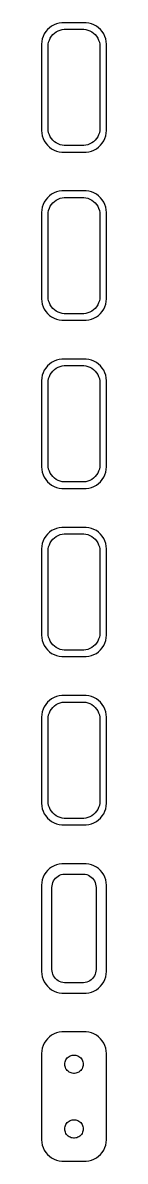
# Model space of a CAD drawing. Header units: metres. Extents: x -8 to 8, y 570 to 1146.
# Drawn here: x -7.5 to 7.5, y 570 to 834 of the extents above; entities that cross this region are included whole.
import ezdxf

# ---------------------------------------------------------------- set-up
doc = ezdxf.new("R2010")
doc.units = ezdxf.units.M

msp = doc.modelspace()

# ---------------------------------------------------------------- linework, layer by layer
for p, q in [((-6.54507, 831.939), (-6.88153, 831.409)), ((-6.14484, 832.423), (-6.54507, 831.939)), ((-5.68712, 832.853), (-6.14484, 832.423)), ((-5.17912, 833.222), (-5.68712, 832.853)), ((-4.62889, 833.524), (-5.17912, 833.222)), ((-4.91586, 831.238), (-4.54968, 831.582)), ((-4.04507, 833.755), (-4.62889, 833.524)), ((-4.54968, 831.582), (-4.1433, 831.877)), ((-4.1433, 831.877), (-3.70311, 832.119)), ((-3.4369, 833.911), (-4.04507, 833.755)), ((-3.70311, 832.119), (-3.23605, 832.304)), ((-2.81395, 833.99), (-3.4369, 833.911)), ((-3.23605, 832.304), (-2.74951, 832.429)), ((2.81395, 833.99), (-2.81395, 833.99)), ((-2.74951, 832.429), (-2.25116, 832.492)), ((-2.25116, 832.492), (2.25116, 832.492)), ((2.25116, 832.492), (2.74951, 832.429)), ((2.74951, 832.429), (3.23605, 832.304)), ((3.4369, 833.911), (2.81395, 833.99)), ((3.23605, 832.304), (3.70311, 832.119)), ((4.04507, 833.755), (3.4369, 833.911)), ((3.70311, 832.119), (4.1433, 831.877)), ((4.62889, 833.524), (4.04507, 833.755)), ((4.1433, 831.877), (4.54968, 831.582)), ((4.54968, 831.582), (4.91586, 831.238)), ((5.17912, 833.222), (4.62889, 833.524)), ((5.68712, 832.853), (5.17912, 833.222)), ((6.14484, 832.423), (5.68712, 832.853)), ((6.54507, 831.939), (6.14484, 832.423)), ((6.88153, 831.409), (6.54507, 831.939)), ((-7.46057, 829.627), (-7.5, 829)), ((-7.5, 829), (-7.5, 809)), ((-7.34291, 830.243), (-7.46057, 829.627)), ((-7.14888, 830.841), (-7.34291, 830.243)), ((-6.88153, 831.409), (-7.14888, 830.841)), ((-6, 828.5), (-5.96844, 829.001)), ((-5.96844, 829.001), (-5.87433, 829.495)), ((-5.87433, 829.495), (-5.7191, 829.972)), ((-5.7191, 829.972), (-5.50522, 830.427)), ((-5.50522, 830.427), (-5.23605, 830.851)), ((-5.23605, 830.851), (-4.91586, 831.238)), ((4.91586, 831.238), (5.23605, 830.851)), ((5.23605, 830.851), (5.50522, 830.427)), ((5.50522, 830.427), (5.7191, 829.972)), ((5.7191, 829.972), (5.87433, 829.495)), ((5.87433, 829.495), (5.96844, 829.001)), ((5.96844, 829.001), (6, 828.5)), ((7.14888, 830.841), (6.88153, 831.409)), ((7.34291, 830.243), (7.14888, 830.841)), ((7.46057, 829.627), (7.34291, 830.243)), ((7.5, 829), (7.46057, 829.627)), ((7.5, 809), (7.5, 829)), ((-6, 809.5), (-6, 828.5)), ((6, 828.5), (6, 809.5)), ((-7.5, 809), (-7.46057, 808.373)), ((-7.46057, 808.373), (-7.34291, 807.757)), ((-5.96844, 808.999), (-6, 809.5)), ((-5.87433, 808.505), (-5.96844, 808.999)), ((-5.7191, 808.028), (-5.87433, 808.505)), ((-5.50522, 807.573), (-5.7191, 808.028)), ((5.7191, 808.028), (5.50522, 807.573)), ((5.87433, 808.505), (5.7191, 808.028)), ((5.96844, 808.999), (5.87433, 808.505)), ((6, 809.5), (5.96844, 808.999)), ((7.34291, 807.757), (7.46057, 808.373)), ((7.46057, 808.373), (7.5, 809)), ((-7.34291, 807.757), (-7.14888, 807.159)), ((-7.14888, 807.159), (-6.88153, 806.591)), ((-6.88153, 806.591), (-6.54507, 806.061)), ((-6.54507, 806.061), (-6.14484, 805.577)), ((-6.14484, 805.577), (-5.68712, 805.147)), ((-5.68712, 805.147), (-5.17912, 804.778)), ((-5.23605, 807.149), (-5.50522, 807.573)), ((-4.91586, 806.762), (-5.23605, 807.149)), ((-4.54968, 806.418), (-4.91586, 806.762)), ((-4.1433, 806.123), (-4.54968, 806.418)), ((-3.70311, 805.881), (-4.1433, 806.123)), ((-3.23605, 805.696), (-3.70311, 805.881)), ((-2.74951, 805.571), (-3.23605, 805.696)), ((-2.25116, 805.508), (-2.74951, 805.571)), ((2.25116, 805.508), (-2.25116, 805.508)), ((2.74951, 805.571), (2.25116, 805.508)), ((3.23605, 805.696), (2.74951, 805.571)), ((3.70311, 805.881), (3.23605, 805.696)), ((4.1433, 806.123), (3.70311, 805.881)), ((4.54968, 806.418), (4.1433, 806.123)), ((4.91586, 806.762), (4.54968, 806.418)), ((5.23605, 807.149), (4.91586, 806.762)), ((5.17912, 804.778), (5.68712, 805.147)), ((5.50522, 807.573), (5.23605, 807.149)), ((5.68712, 805.147), (6.14484, 805.577)), ((6.14484, 805.577), (6.54507, 806.061)), ((6.54507, 806.061), (6.88153, 806.591)), ((6.88153, 806.591), (7.14888, 807.159)), ((7.14888, 807.159), (7.34291, 807.757)), ((-5.17912, 804.778), (-4.62889, 804.476)), ((-4.62889, 804.476), (-4.04507, 804.245)), ((-4.04507, 804.245), (-3.4369, 804.089)), ((-3.4369, 804.089), (-2.81395, 804.01)), ((-2.81395, 804.01), (2.81395, 804.01)), ((2.81395, 804.01), (3.4369, 804.089)), ((3.4369, 804.089), (4.04507, 804.245)), ((4.04507, 804.245), (4.62889, 804.476)), ((4.62889, 804.476), (5.17912, 804.778)), ((-4.04507, 794.755), (-4.62889, 794.524)), ((-3.4369, 794.911), (-4.04507, 794.755)), ((-2.81395, 794.99), (-3.4369, 794.911)), ((2.81395, 794.99), (-2.81395, 794.99)), ((3.4369, 794.911), (2.81395, 794.99)), ((4.04507, 794.755), (3.4369, 794.911)), ((4.62889, 794.524), (4.04507, 794.755)), ((-6.88153, 792.409), (-7.14888, 791.841)), ((-6.54507, 792.939), (-6.88153, 792.409)), ((-6.14484, 793.423), (-6.54507, 792.939)), ((-5.68712, 793.853), (-6.14484, 793.423)), ((-5.17912, 794.222), (-5.68712, 793.853)), ((-5.23605, 791.851), (-4.91586, 792.238)), ((-4.62889, 794.524), (-5.17912, 794.222)), ((-4.91586, 792.238), (-4.54968, 792.582)), ((-4.54968, 792.582), (-4.1433, 792.877)), ((-4.1433, 792.877), (-3.70311, 793.119)), ((-3.70311, 793.119), (-3.23605, 793.304)), ((-3.23605, 793.304), (-2.74951, 793.429)), ((-2.74951, 793.429), (-2.25116, 793.492)), ((-2.25116, 793.492), (2.25116, 793.492)), ((2.25116, 793.492), (2.74951, 793.429)), ((2.74951, 793.429), (3.23605, 793.304)), ((3.23605, 793.304), (3.70311, 793.119)), ((3.70311, 793.119), (4.1433, 792.877)), ((4.1433, 792.877), (4.54968, 792.582)), ((4.54968, 792.582), (4.91586, 792.238)), ((5.17912, 794.222), (4.62889, 794.524)), ((4.91586, 792.238), (5.23605, 791.851)), ((5.68712, 793.853), (5.17912, 794.222)), ((6.14484, 793.423), (5.68712, 793.853)), ((6.54507, 792.939), (6.14484, 793.423)), ((6.88153, 792.409), (6.54507, 792.939)), ((7.14888, 791.841), (6.88153, 792.409)), ((-7.46057, 790.627), (-7.5, 790)), ((-7.5, 790), (-7.5, 770)), ((-7.34291, 791.243), (-7.46057, 790.627)), ((-7.14888, 791.841), (-7.34291, 791.243)), ((-6, 789.5), (-5.96844, 790.001)), ((-6, 770.5), (-6, 789.5)), ((-5.96844, 790.001), (-5.87433, 790.495)), ((-5.87433, 790.495), (-5.7191, 790.972)), ((-5.7191, 790.972), (-5.50522, 791.427)), ((-5.50522, 791.427), (-5.23605, 791.851)), ((5.23605, 791.851), (5.50522, 791.427)), ((5.50522, 791.427), (5.7191, 790.972)), ((5.7191, 790.972), (5.87433, 790.495)), ((5.87433, 790.495), (5.96844, 790.001)), ((5.96844, 790.001), (6, 789.5)), ((6, 789.5), (6, 770.5)), ((7.34291, 791.243), (7.14888, 791.841)), ((7.46057, 790.627), (7.34291, 791.243)), ((7.5, 790), (7.46057, 790.627)), ((7.5, 770), (7.5, 790)), ((-7.5, 770), (-7.46057, 769.373)), ((-7.46057, 769.373), (-7.34291, 768.757)), ((-7.34291, 768.757), (-7.14888, 768.159)), ((-5.96844, 769.999), (-6, 770.5)), ((-5.87433, 769.505), (-5.96844, 769.999)), ((-5.7191, 769.028), (-5.87433, 769.505)), ((-5.50522, 768.573), (-5.7191, 769.028)), ((-5.23605, 768.149), (-5.50522, 768.573)), ((5.50522, 768.573), (5.23605, 768.149)), ((5.7191, 769.028), (5.50522, 768.573)), ((5.87433, 769.505), (5.7191, 769.028)), ((5.96844, 769.999), (5.87433, 769.505)), ((6, 770.5), (5.96844, 769.999)), ((7.14888, 768.159), (7.34291, 768.757)), ((7.34291, 768.757), (7.46057, 769.373)), ((7.46057, 769.373), (7.5, 770)), ((-7.14888, 768.159), (-6.88153, 767.591)), ((-6.88153, 767.591), (-6.54507, 767.061)), ((-6.54507, 767.061), (-6.14484, 766.577)), ((-6.14484, 766.577), (-5.68712, 766.147)), ((-5.68712, 766.147), (-5.17912, 765.778)), ((-4.91586, 767.762), (-5.23605, 768.149)), ((-5.17912, 765.778), (-4.62889, 765.476)), ((-4.54968, 767.418), (-4.91586, 767.762)), ((-4.1433, 767.123), (-4.54968, 767.418)), ((-3.70311, 766.881), (-4.1433, 767.123)), ((-3.23605, 766.696), (-3.70311, 766.881)), ((-2.74951, 766.571), (-3.23605, 766.696)), ((-2.25116, 766.508), (-2.74951, 766.571)), ((2.25116, 766.508), (-2.25116, 766.508)), ((2.74951, 766.571), (2.25116, 766.508)), ((3.23605, 766.696), (2.74951, 766.571)), ((3.70311, 766.881), (3.23605, 766.696)), ((4.1433, 767.123), (3.70311, 766.881)), ((4.54968, 767.418), (4.1433, 767.123)), ((4.91586, 767.762), (4.54968, 767.418)), ((4.62889, 765.476), (5.17912, 765.778)), ((5.23605, 768.149), (4.91586, 767.762)), ((5.17912, 765.778), (5.68712, 766.147)), ((5.68712, 766.147), (6.14484, 766.577)), ((6.14484, 766.577), (6.54507, 767.061)), ((6.54507, 767.061), (6.88153, 767.591)), ((6.88153, 767.591), (7.14888, 768.159)), ((-4.62889, 765.476), (-4.04507, 765.245)), ((-4.04507, 765.245), (-3.4369, 765.089)), ((-3.4369, 765.089), (-2.81395, 765.01)), ((-2.81395, 765.01), (2.81395, 765.01)), ((2.81395, 765.01), (3.4369, 765.089)), ((3.4369, 765.089), (4.04507, 765.245)), ((4.04507, 765.245), (4.62889, 765.476)), ((-5.17912, 755.222), (-5.68712, 754.853)), ((-4.62889, 755.524), (-5.17912, 755.222)), ((-4.04507, 755.755), (-4.62889, 755.524)), ((-3.4369, 755.911), (-4.04507, 755.755)), ((-2.81395, 755.99), (-3.4369, 755.911)), ((2.81395, 755.99), (-2.81395, 755.99)), ((3.4369, 755.911), (2.81395, 755.99)), ((4.04507, 755.755), (3.4369, 755.911)), ((4.62889, 755.524), (4.04507, 755.755)), ((5.17912, 755.222), (4.62889, 755.524)), ((5.68712, 754.853), (5.17912, 755.222)), ((-7.14888, 752.841), (-7.34291, 752.243)), ((-6.88153, 753.409), (-7.14888, 752.841)), ((-6.54507, 753.939), (-6.88153, 753.409)), ((-6.14484, 754.423), (-6.54507, 753.939)), ((-5.68712, 754.853), (-6.14484, 754.423)), ((-5.7191, 751.972), (-5.50522, 752.427)), ((-5.50522, 752.427), (-5.23605, 752.851)), ((-5.23605, 752.851), (-4.91586, 753.238)), ((-4.91586, 753.238), (-4.54968, 753.582)), ((-4.54968, 753.582), (-4.1433, 753.877)), ((-4.1433, 753.877), (-3.70311, 754.119)), ((-3.70311, 754.119), (-3.23605, 754.304)), ((-3.23605, 754.304), (-2.74951, 754.429)), ((-2.74951, 754.429), (-2.25116, 754.492)), ((-2.25116, 754.492), (2.25116, 754.492)), ((2.25116, 754.492), (2.74951, 754.429)), ((2.74951, 754.429), (3.23605, 754.304)), ((3.23605, 754.304), (3.70311, 754.119)), ((3.70311, 754.119), (4.1433, 753.877)), ((4.1433, 753.877), (4.54968, 753.582)), ((4.54968, 753.582), (4.91586, 753.238)), ((4.91586, 753.238), (5.23605, 752.851)), ((5.23605, 752.851), (5.50522, 752.427)), ((5.50522, 752.427), (5.7191, 751.972)), ((6.14484, 754.423), (5.68712, 754.853)), ((6.54507, 753.939), (6.14484, 754.423)), ((6.88153, 753.409), (6.54507, 753.939)), ((7.14888, 752.841), (6.88153, 753.409)), ((7.34291, 752.243), (7.14888, 752.841)), ((-7.46057, 751.627), (-7.5, 751)), ((-7.5, 751), (-7.5, 731)), ((-7.34291, 752.243), (-7.46057, 751.627)), ((-6, 750.5), (-5.96844, 751.001)), ((-6, 731.5), (-6, 750.5)), ((-5.96844, 751.001), (-5.87433, 751.495)), ((-5.87433, 751.495), (-5.7191, 751.972)), ((5.7191, 751.972), (5.87433, 751.495)), ((5.87433, 751.495), (5.96844, 751.001)), ((5.96844, 751.001), (6, 750.5)), ((6, 750.5), (6, 731.5)), ((7.46057, 751.627), (7.34291, 752.243)), ((7.5, 751), (7.46057, 751.627)), ((7.5, 731), (7.5, 751)), ((-5.96844, 730.999), (-6, 731.5)), ((6, 731.5), (5.96844, 730.999)), ((-7.5, 731), (-7.46057, 730.373)), ((-7.46057, 730.373), (-7.34291, 729.757)), ((-7.34291, 729.757), (-7.14888, 729.159)), ((-7.14888, 729.159), (-6.88153, 728.591)), ((-6.88153, 728.591), (-6.54507, 728.061)), ((-5.87433, 730.505), (-5.96844, 730.999)), ((-5.7191, 730.028), (-5.87433, 730.505)), ((-5.50522, 729.573), (-5.7191, 730.028)), ((-5.23605, 729.149), (-5.50522, 729.573)), ((-4.91586, 728.762), (-5.23605, 729.149)), ((-4.54968, 728.418), (-4.91586, 728.762)), ((4.91586, 728.762), (4.54968, 728.418)), ((5.23605, 729.149), (4.91586, 728.762)), ((5.50522, 729.573), (5.23605, 729.149)), ((5.7191, 730.028), (5.50522, 729.573)), ((5.87433, 730.505), (5.7191, 730.028)), ((5.96844, 730.999), (5.87433, 730.505)), ((6.54507, 728.061), (6.88153, 728.591)), ((6.88153, 728.591), (7.14888, 729.159)), ((7.14888, 729.159), (7.34291, 729.757)), ((7.34291, 729.757), (7.46057, 730.373)), ((7.46057, 730.373), (7.5, 731)), ((-6.54507, 728.061), (-6.14484, 727.577)), ((-6.14484, 727.577), (-5.68712, 727.147)), ((-5.68712, 727.147), (-5.17912, 726.778)), ((-5.17912, 726.778), (-4.62889, 726.476)), ((-4.62889, 726.476), (-4.04507, 726.245)), ((-4.1433, 728.123), (-4.54968, 728.418)), ((-3.70311, 727.881), (-4.1433, 728.123)), ((-4.04507, 726.245), (-3.4369, 726.089)), ((-3.23605, 727.696), (-3.70311, 727.881)), ((-3.4369, 726.089), (-2.81395, 726.01)), ((-2.74951, 727.571), (-3.23605, 727.696)), ((-2.81395, 726.01), (2.81395, 726.01)), ((-2.25116, 727.508), (-2.74951, 727.571)), ((2.25116, 727.508), (-2.25116, 727.508)), ((2.74951, 727.571), (2.25116, 727.508)), ((3.23605, 727.696), (2.74951, 727.571)), ((2.81395, 726.01), (3.4369, 726.089)), ((3.70311, 727.881), (3.23605, 727.696)), ((3.4369, 726.089), (4.04507, 726.245)), ((4.1433, 728.123), (3.70311, 727.881)), ((4.04507, 726.245), (4.62889, 726.476)), ((4.54968, 728.418), (4.1433, 728.123)), ((4.62889, 726.476), (5.17912, 726.778)), ((5.17912, 726.778), (5.68712, 727.147)), ((5.68712, 727.147), (6.14484, 727.577)), ((6.14484, 727.577), (6.54507, 728.061)), ((-6.14484, 715.423), (-6.54507, 714.939)), ((-5.68712, 715.853), (-6.14484, 715.423)), ((-5.17912, 716.222), (-5.68712, 715.853)), ((-4.62889, 716.524), (-5.17912, 716.222)), ((-4.04507, 716.755), (-4.62889, 716.524)), ((-3.4369, 716.911), (-4.04507, 716.755)), ((-2.81395, 716.99), (-3.4369, 716.911)), ((-3.23605, 715.304), (-2.74951, 715.429)), ((2.81395, 716.99), (-2.81395, 716.99)), ((-2.74951, 715.429), (-2.25116, 715.492)), ((-2.25116, 715.492), (2.25116, 715.492)), ((2.25116, 715.492), (2.74951, 715.429)), ((2.74951, 715.429), (3.23605, 715.304)), ((3.4369, 716.911), (2.81395, 716.99)), ((4.04507, 716.755), (3.4369, 716.911)), ((4.62889, 716.524), (4.04507, 716.755)), ((5.17912, 716.222), (4.62889, 716.524)), ((5.68712, 715.853), (5.17912, 716.222)), ((6.14484, 715.423), (5.68712, 715.853)), ((6.54507, 714.939), (6.14484, 715.423)), ((-7.34291, 713.243), (-7.46057, 712.627)), ((-7.14888, 713.841), (-7.34291, 713.243)), ((-6.88153, 714.409), (-7.14888, 713.841)), ((-6.54507, 714.939), (-6.88153, 714.409)), ((-5.87433, 712.495), (-5.7191, 712.972)), ((-5.7191, 712.972), (-5.50522, 713.427)), ((-5.50522, 713.427), (-5.23605, 713.851)), ((-5.23605, 713.851), (-4.91586, 714.238)), ((-4.91586, 714.238), (-4.54968, 714.582)), ((-4.54968, 714.582), (-4.1433, 714.877)), ((-4.1433, 714.877), (-3.70311, 715.119)), ((-3.70311, 715.119), (-3.23605, 715.304)), ((3.23605, 715.304), (3.70311, 715.119)), ((3.70311, 715.119), (4.1433, 714.877)), ((4.1433, 714.877), (4.54968, 714.582)), ((4.54968, 714.582), (4.91586, 714.238)), ((4.91586, 714.238), (5.23605, 713.851)), ((5.23605, 713.851), (5.50522, 713.427)), ((5.50522, 713.427), (5.7191, 712.972)), ((5.7191, 712.972), (5.87433, 712.495)), ((6.88153, 714.409), (6.54507, 714.939)), ((7.14888, 713.841), (6.88153, 714.409)), ((7.34291, 713.243), (7.14888, 713.841)), ((7.46057, 712.627), (7.34291, 713.243)), ((-7.46057, 712.627), (-7.5, 712)), ((-7.5, 712), (-7.5, 692)), ((-6, 711.5), (-5.96844, 712.001)), ((-6, 692.5), (-6, 711.5)), ((-5.96844, 712.001), (-5.87433, 712.495)), ((5.87433, 712.495), (5.96844, 712.001)), ((5.96844, 712.001), (6, 711.5)), ((6, 711.5), (6, 692.5)), ((7.5, 712), (7.46057, 712.627)), ((7.5, 692), (7.5, 712)), ((-7.5, 692), (-7.46057, 691.373)), ((-5.96844, 691.999), (-6, 692.5)), ((-5.87433, 691.505), (-5.96844, 691.999)), ((5.96844, 691.999), (5.87433, 691.505)), ((6, 692.5), (5.96844, 691.999)), ((7.46057, 691.373), (7.5, 692)), ((-7.46057, 691.373), (-7.34291, 690.757)), ((-7.34291, 690.757), (-7.14888, 690.159)), ((-7.14888, 690.159), (-6.88153, 689.591)), ((-6.88153, 689.591), (-6.54507, 689.061)), ((-6.54507, 689.061), (-6.14484, 688.577)), ((-5.7191, 691.028), (-5.87433, 691.505)), ((-5.50522, 690.573), (-5.7191, 691.028)), ((-5.23605, 690.149), (-5.50522, 690.573)), ((-4.91586, 689.762), (-5.23605, 690.149)), ((-4.54968, 689.418), (-4.91586, 689.762)), ((-4.1433, 689.123), (-4.54968, 689.418)), ((-3.70311, 688.881), (-4.1433, 689.123)), ((4.1433, 689.123), (3.70311, 688.881)), ((4.54968, 689.418), (4.1433, 689.123)), ((4.91586, 689.762), (4.54968, 689.418)), ((5.23605, 690.149), (4.91586, 689.762)), ((5.50522, 690.573), (5.23605, 690.149)), ((5.7191, 691.028), (5.50522, 690.573)), ((5.87433, 691.505), (5.7191, 691.028)), ((6.14484, 688.577), (6.54507, 689.061)), ((6.54507, 689.061), (6.88153, 689.591)), ((6.88153, 689.591), (7.14888, 690.159)), ((7.14888, 690.159), (7.34291, 690.757)), ((7.34291, 690.757), (7.46057, 691.373)), ((-6.14484, 688.577), (-5.68712, 688.147)), ((-5.68712, 688.147), (-5.17912, 687.778)), ((-5.17912, 687.778), (-4.62889, 687.476)), ((-4.62889, 687.476), (-4.04507, 687.245)), ((-4.04507, 687.245), (-3.4369, 687.089)), ((-3.23605, 688.696), (-3.70311, 688.881)), ((-3.4369, 687.089), (-2.81395, 687.01)), ((-2.74951, 688.571), (-3.23605, 688.696)), ((-2.81395, 687.01), (2.81395, 687.01)), ((-2.25116, 688.508), (-2.74951, 688.571)), ((2.25116, 688.508), (-2.25116, 688.508)), ((2.74951, 688.571), (2.25116, 688.508)), ((3.23605, 688.696), (2.74951, 688.571)), ((2.81395, 687.01), (3.4369, 687.089)), ((3.70311, 688.881), (3.23605, 688.696)), ((3.4369, 687.089), (4.04507, 687.245)), ((4.04507, 687.245), (4.62889, 687.476)), ((4.62889, 687.476), (5.17912, 687.778)), ((5.17912, 687.778), (5.68712, 688.147)), ((5.68712, 688.147), (6.14484, 688.577)), ((-6.54507, 675.939), (-6.88153, 675.409)), ((-6.14484, 676.423), (-6.54507, 675.939)), ((-5.68712, 676.853), (-6.14484, 676.423)), ((-5.17912, 677.222), (-5.68712, 676.853)), ((-4.62889, 677.524), (-5.17912, 677.222)), ((-4.04507, 677.755), (-4.62889, 677.524)), ((-4.54968, 675.582), (-4.1433, 675.877)), ((-4.1433, 675.877), (-3.70311, 676.119)), ((-3.4369, 677.911), (-4.04507, 677.755)), ((-3.70311, 676.119), (-3.23605, 676.304)), ((-2.81395, 677.99), (-3.4369, 677.911)), ((-3.23605, 676.304), (-2.74951, 676.429)), ((2.81395, 677.99), (-2.81395, 677.99)), ((-2.74951, 676.429), (-2.25116, 676.492)), ((-2.25116, 676.492), (2.25116, 676.492)), ((2.25116, 676.492), (2.74951, 676.429)), ((2.74951, 676.429), (3.23605, 676.304)), ((3.4369, 677.911), (2.81395, 677.99)), ((3.23605, 676.304), (3.70311, 676.119)), ((4.04507, 677.755), (3.4369, 677.911)), ((3.70311, 676.119), (4.1433, 675.877)), ((4.62889, 677.524), (4.04507, 677.755)), ((4.1433, 675.877), (4.54968, 675.582)), ((5.17912, 677.222), (4.62889, 677.524)), ((5.68712, 676.853), (5.17912, 677.222)), ((6.14484, 676.423), (5.68712, 676.853)), ((6.54507, 675.939), (6.14484, 676.423)), ((6.88153, 675.409), (6.54507, 675.939)), ((-7.46057, 673.627), (-7.5, 673)), ((-7.34291, 674.243), (-7.46057, 673.627)), ((-7.14888, 674.841), (-7.34291, 674.243)), ((-6.88153, 675.409), (-7.14888, 674.841)), ((-5.96844, 673.001), (-5.87433, 673.495)), ((-5.87433, 673.495), (-5.7191, 673.972)), ((-5.7191, 673.972), (-5.50522, 674.427)), ((-5.50522, 674.427), (-5.23605, 674.851)), ((-5.23605, 674.851), (-4.91586, 675.238)), ((-4.91586, 675.238), (-4.54968, 675.582)), ((4.54968, 675.582), (4.91586, 675.238)), ((4.91586, 675.238), (5.23605, 674.851)), ((5.23605, 674.851), (5.50522, 674.427)), ((5.50522, 674.427), (5.7191, 673.972)), ((5.7191, 673.972), (5.87433, 673.495)), ((5.87433, 673.495), (5.96844, 673.001)), ((7.14888, 674.841), (6.88153, 675.409)), ((7.34291, 674.243), (7.14888, 674.841)), ((7.46057, 673.627), (7.34291, 674.243)), ((7.5, 673), (7.46057, 673.627)), ((-7.5, 673), (-7.5, 653)), ((-6, 672.5), (-5.96844, 673.001)), ((-6, 653.5), (-6, 672.5)), ((5.96844, 673.001), (6, 672.5)), ((6, 672.5), (6, 653.5)), ((7.5, 653), (7.5, 673)), ((-7.5, 653), (-7.46057, 652.373)), ((-7.46057, 652.373), (-7.34291, 651.757)), ((-5.96844, 652.999), (-6, 653.5)), ((-5.87433, 652.505), (-5.96844, 652.999)), ((-5.7191, 652.028), (-5.87433, 652.505)), ((5.87433, 652.505), (5.7191, 652.028)), ((5.96844, 652.999), (5.87433, 652.505)), ((6, 653.5), (5.96844, 652.999)), ((7.34291, 651.757), (7.46057, 652.373)), ((7.46057, 652.373), (7.5, 653)), ((-7.34291, 651.757), (-7.14888, 651.159)), ((-7.14888, 651.159), (-6.88153, 650.591)), ((-6.88153, 650.591), (-6.54507, 650.061)), ((-6.54507, 650.061), (-6.14484, 649.577)), ((-6.14484, 649.577), (-5.68712, 649.147)), ((-5.50522, 651.573), (-5.7191, 652.028)), ((-5.23605, 651.149), (-5.50522, 651.573)), ((-4.91586, 650.762), (-5.23605, 651.149)), ((-4.54968, 650.418), (-4.91586, 650.762)), ((-4.1433, 650.123), (-4.54968, 650.418)), ((-3.70311, 649.881), (-4.1433, 650.123)), ((-3.23605, 649.696), (-3.70311, 649.881)), ((-2.74951, 649.571), (-3.23605, 649.696)), ((-2.25116, 649.508), (-2.74951, 649.571)), ((2.25116, 649.508), (-2.25116, 649.508)), ((2.74951, 649.571), (2.25116, 649.508)), ((3.23605, 649.696), (2.74951, 649.571)), ((3.70311, 649.881), (3.23605, 649.696)), ((4.1433, 650.123), (3.70311, 649.881)), ((4.54968, 650.418), (4.1433, 650.123)), ((4.91586, 650.762), (4.54968, 650.418)), ((5.23605, 651.149), (4.91586, 650.762)), ((5.50522, 651.573), (5.23605, 651.149)), ((5.7191, 652.028), (5.50522, 651.573)), ((5.68712, 649.147), (6.14484, 649.577)), ((6.14484, 649.577), (6.54507, 650.061)), ((6.54507, 650.061), (6.88153, 650.591)), ((6.88153, 650.591), (7.14888, 651.159)), ((7.14888, 651.159), (7.34291, 651.757)), ((-5.68712, 649.147), (-5.17912, 648.778)), ((-5.17912, 648.778), (-4.62889, 648.476)), ((-4.62889, 648.476), (-4.04507, 648.245)), ((-4.04507, 648.245), (-3.4369, 648.089)), ((-3.4369, 648.089), (-2.81395, 648.01)), ((-2.81395, 648.01), (2.81395, 648.01)), ((2.81395, 648.01), (3.4369, 648.089)), ((3.4369, 648.089), (4.04507, 648.245)), ((4.04507, 648.245), (4.62889, 648.476)), ((4.62889, 648.476), (5.17912, 648.778)), ((5.17912, 648.778), (5.68712, 649.147)), ((-3.4369, 638.911), (-4.04507, 638.755)), ((-2.81395, 638.99), (-3.4369, 638.911)), ((2.81395, 638.99), (-2.81395, 638.99)), ((3.4369, 638.911), (2.81395, 638.99)), ((4.04507, 638.755), (3.4369, 638.911)), ((-6.88153, 636.409), (-7.14888, 635.841)), ((-6.54507, 636.939), (-6.88153, 636.409)), ((-6.14484, 637.423), (-6.54507, 636.939)), ((-5.68712, 637.853), (-6.14484, 637.423)), ((-5.17912, 638.222), (-5.68712, 637.853)), ((-4.62889, 638.524), (-5.17912, 638.222)), ((-4.04507, 638.755), (-4.62889, 638.524)), ((-3.66798, 636.128), (-3.32541, 636.317)), ((-3.32541, 636.317), (-2.96194, 636.461)), ((-2.96194, 636.461), (-2.5833, 636.558)), ((-2.5833, 636.558), (-2.19545, 636.607)), ((-2.19545, 636.607), (2.19545, 636.607)), ((2.19545, 636.607), (2.5833, 636.558)), ((2.5833, 636.558), (2.96194, 636.461)), ((2.96194, 636.461), (3.32541, 636.317)), ((3.32541, 636.317), (3.66798, 636.128)), ((4.62889, 638.524), (4.04507, 638.755)), ((5.17912, 638.222), (4.62889, 638.524)), ((5.68712, 637.853), (5.17912, 638.222)), ((6.14484, 637.423), (5.68712, 637.853)), ((6.54507, 636.939), (6.14484, 637.423)), ((6.88153, 636.409), (6.54507, 636.939)), ((7.14888, 635.841), (6.88153, 636.409)), ((-7.46057, 634.627), (-7.5, 634)), ((-7.5, 634), (-7.5, 614)), ((-7.34291, 635.243), (-7.46057, 634.627)), ((-7.14888, 635.841), (-7.34291, 635.243)), ((-5.11292, 633.5), (-5.08836, 633.89)), ((-5.08836, 633.89), (-5.01512, 634.274)), ((-5.01512, 634.274), (-4.89432, 634.646)), ((-4.89432, 634.646), (-4.72786, 635)), ((-4.72786, 635), (-4.5184, 635.33)), ((-4.5184, 635.33), (-4.26921, 635.631)), ((-4.26921, 635.631), (-3.98424, 635.899)), ((-3.98424, 635.899), (-3.66798, 636.128)), ((3.66798, 636.128), (3.98424, 635.899)), ((3.98424, 635.899), (4.26921, 635.631)), ((4.26921, 635.631), (4.5184, 635.33)), ((4.5184, 635.33), (4.72786, 635)), ((4.72786, 635), (4.89432, 634.646)), ((4.89432, 634.646), (5.01512, 634.274)), ((5.01512, 634.274), (5.08836, 633.89)), ((5.08836, 633.89), (5.11292, 633.5)), ((7.34291, 635.243), (7.14888, 635.841)), ((7.46057, 634.627), (7.34291, 635.243)), ((7.5, 634), (7.46057, 634.627)), ((7.5, 614), (7.5, 634)), ((-5.11292, 614.5), (-5.11292, 633.5)), ((5.11292, 633.5), (5.11292, 614.5)), ((-7.5, 614), (-7.46057, 613.373)), ((-7.46057, 613.373), (-7.34291, 612.757)), ((-7.34291, 612.757), (-7.14888, 612.159)), ((-5.08836, 614.11), (-5.11292, 614.5)), ((-5.01512, 613.726), (-5.08836, 614.11)), ((-4.89432, 613.354), (-5.01512, 613.726)), ((-4.72786, 613), (-4.89432, 613.354)), ((-4.5184, 612.67), (-4.72786, 613)), ((-4.26921, 612.369), (-4.5184, 612.67)), ((4.5184, 612.67), (4.26921, 612.369)), ((4.72786, 613), (4.5184, 612.67)), ((4.89432, 613.354), (4.72786, 613)), ((5.01512, 613.726), (4.89432, 613.354)), ((5.08836, 614.11), (5.01512, 613.726)), ((5.11292, 614.5), (5.08836, 614.11)), ((7.14888, 612.159), (7.34291, 612.757)), ((7.34291, 612.757), (7.46057, 613.373)), ((7.46057, 613.373), (7.5, 614)), ((-7.14888, 612.159), (-6.88153, 611.591)), ((-6.88153, 611.591), (-6.54507, 611.061)), ((-6.54507, 611.061), (-6.14484, 610.577)), ((-6.14484, 610.577), (-5.68712, 610.147)), ((-5.68712, 610.147), (-5.17912, 609.778)), ((-3.98424, 612.101), (-4.26921, 612.369)), ((-3.66798, 611.872), (-3.98424, 612.101)), ((-3.32541, 611.683), (-3.66798, 611.872)), ((-2.96194, 611.539), (-3.32541, 611.683)), ((-2.5833, 611.442), (-2.96194, 611.539)), ((-2.19545, 611.393), (-2.5833, 611.442)), ((2.19545, 611.393), (-2.19545, 611.393)), ((2.5833, 611.442), (2.19545, 611.393)), ((2.96194, 611.539), (2.5833, 611.442)), ((3.32541, 611.683), (2.96194, 611.539)), ((3.66798, 611.872), (3.32541, 611.683)), ((3.98424, 612.101), (3.66798, 611.872)), ((4.26921, 612.369), (3.98424, 612.101)), ((5.17912, 609.778), (5.68712, 610.147)), ((5.68712, 610.147), (6.14484, 610.577)), ((6.14484, 610.577), (6.54507, 611.061)), ((6.54507, 611.061), (6.88153, 611.591)), ((6.88153, 611.591), (7.14888, 612.159)), ((-5.17912, 609.778), (-4.62889, 609.476)), ((-4.62889, 609.476), (-4.04507, 609.245)), ((-4.04507, 609.245), (-3.4369, 609.089)), ((-3.4369, 609.089), (-2.81395, 609.01)), ((-2.81395, 609.01), (2.81395, 609.01)), ((2.81395, 609.01), (3.4369, 609.089)), ((3.4369, 609.089), (4.04507, 609.245)), ((4.04507, 609.245), (4.62889, 609.476)), ((4.62889, 609.476), (5.17912, 609.778)), ((-4.62889, 599.524), (-5.17912, 599.222)), ((-4.04507, 599.755), (-4.62889, 599.524)), ((-3.4369, 599.911), (-4.04507, 599.755)), ((-2.81395, 599.99), (-3.4369, 599.911)), ((2.81395, 599.99), (-2.81395, 599.99)), ((3.4369, 599.911), (2.81395, 599.99)), ((4.04507, 599.755), (3.4369, 599.911)), ((4.62889, 599.524), (4.04507, 599.755)), ((5.17912, 599.222), (4.62889, 599.524)), ((-7.14888, 596.841), (-7.34291, 596.243)), ((-6.88153, 597.409), (-7.14888, 596.841)), ((-6.54507, 597.939), (-6.88153, 597.409)), ((-6.14484, 598.423), (-6.54507, 597.939)), ((-5.68712, 598.853), (-6.14484, 598.423)), ((-5.17912, 599.222), (-5.68712, 598.853)), ((5.68712, 598.853), (5.17912, 599.222)), ((6.14484, 598.423), (5.68712, 598.853)), ((6.54507, 597.939), (6.14484, 598.423)), ((6.88153, 597.409), (6.54507, 597.939)), ((7.14888, 596.841), (6.88153, 597.409)), ((7.34291, 596.243), (7.14888, 596.841)), ((-7.46057, 595.627), (-7.5, 595)), ((-7.5, 595), (-7.5, 575)), ((-7.34291, 596.243), (-7.46057, 595.627)), ((-1.72748, 593.755), (-1.55655, 593.962)), ((-1.55655, 593.962), (-1.36108, 594.145)), ((-1.36108, 594.145), (-1.14413, 594.303)), ((-1.14413, 594.303), (-0.90915, 594.432)), ((-0.90915, 594.432), (-0.65984, 594.531)), ((-0.65984, 594.531), (-0.4001, 594.597)), ((-0.4001, 594.597), (-0.13406, 594.631)), ((-0.13406, 594.631), (0.13406, 594.631)), ((0.13406, 594.631), (0.4001, 594.597)), ((0.4001, 594.597), (0.65984, 594.531)), ((0.65984, 594.531), (0.90915, 594.432)), ((0.90915, 594.432), (1.14413, 594.303)), ((1.14413, 594.303), (1.36108, 594.145)), ((1.36108, 594.145), (1.55655, 593.962)), ((1.55655, 593.962), (1.72748, 593.755)), ((7.46057, 595.627), (7.34291, 596.243)), ((7.5, 595), (7.46057, 595.627)), ((7.5, 575), (7.5, 595)), ((-2.13528, 592.5), (-2.11845, 592.768)), ((-2.11845, 592.232), (-2.13528, 592.5)), ((-2.11845, 592.768), (-2.06821, 593.031)), ((-2.06821, 591.969), (-2.11845, 592.232)), ((-2.06821, 593.031), (-1.98534, 593.286)), ((-1.98534, 591.714), (-2.06821, 591.969)), ((-1.98534, 593.286), (-1.87117, 593.529)), ((-1.87117, 591.471), (-1.98534, 591.714)), ((-1.87117, 593.529), (-1.72748, 593.755)), ((-1.72748, 591.245), (-1.87117, 591.471)), ((1.72748, 593.755), (1.87117, 593.529)), ((1.87117, 591.471), (1.72748, 591.245)), ((1.87117, 593.529), (1.98534, 593.286)), ((1.98534, 591.714), (1.87117, 591.471)), ((1.98534, 593.286), (2.06821, 593.031)), ((2.06821, 591.969), (1.98534, 591.714)), ((2.06821, 593.031), (2.11845, 592.768)), ((2.11845, 592.232), (2.06821, 591.969)), ((2.11845, 592.768), (2.13528, 592.5)), ((2.13528, 592.5), (2.11845, 592.232)), ((-1.55655, 591.038), (-1.72748, 591.245)), ((-1.36108, 590.855), (-1.55655, 591.038)), ((-1.14413, 590.697), (-1.36108, 590.855)), ((-0.90915, 590.568), (-1.14413, 590.697)), ((-0.65984, 590.469), (-0.90915, 590.568)), ((-0.4001, 590.403), (-0.65984, 590.469)), ((-0.13406, 590.369), (-0.4001, 590.403)), ((0.13406, 590.369), (-0.13406, 590.369)), ((0.4001, 590.403), (0.13406, 590.369)), ((0.65984, 590.469), (0.4001, 590.403)), ((0.90915, 590.568), (0.65984, 590.469)), ((1.14413, 590.697), (0.90915, 590.568)), ((1.36108, 590.855), (1.14413, 590.697)), ((1.55655, 591.038), (1.36108, 590.855)), ((1.72748, 591.245), (1.55655, 591.038)), ((-2.06821, 578.031), (-1.98534, 578.286)), ((-1.98534, 578.286), (-1.87117, 578.529)), ((-1.87117, 578.529), (-1.72748, 578.755)), ((-1.72748, 578.755), (-1.55655, 578.962)), ((-1.55655, 578.962), (-1.36108, 579.145)), ((-1.36108, 579.145), (-1.14413, 579.303)), ((-1.14413, 579.303), (-0.90915, 579.432)), ((-0.90915, 579.432), (-0.65984, 579.531)), ((-0.65984, 579.531), (-0.4001, 579.597)), ((-0.4001, 579.597), (-0.13406, 579.631)), ((-0.13406, 579.631), (0.13406, 579.631)), ((0.13406, 579.631), (0.4001, 579.597)), ((0.4001, 579.597), (0.65984, 579.531)), ((0.65984, 579.531), (0.90915, 579.432)), ((0.90915, 579.432), (1.14413, 579.303)), ((1.14413, 579.303), (1.36108, 579.145)), ((1.36108, 579.145), (1.55655, 578.962)), ((1.55655, 578.962), (1.72748, 578.755)), ((1.72748, 578.755), (1.87117, 578.529)), ((1.87117, 578.529), (1.98534, 578.286)), ((1.98534, 578.286), (2.06821, 578.031)), ((-2.13528, 577.5), (-2.11845, 577.768)), ((-2.11845, 577.232), (-2.13528, 577.5)), ((-2.11845, 577.768), (-2.06821, 578.031)), ((-2.06821, 576.969), (-2.11845, 577.232)), ((-1.98534, 576.714), (-2.06821, 576.969)), ((-1.87117, 576.471), (-1.98534, 576.714)), ((-1.72748, 576.245), (-1.87117, 576.471)), ((-1.55655, 576.038), (-1.72748, 576.245)), ((-1.36108, 575.855), (-1.55655, 576.038)), ((-1.14413, 575.697), (-1.36108, 575.855)), ((-0.90915, 575.568), (-1.14413, 575.697)), ((-0.65984, 575.469), (-0.90915, 575.568)), ((0.90915, 575.568), (0.65984, 575.469)), ((1.14413, 575.697), (0.90915, 575.568)), ((1.36108, 575.855), (1.14413, 575.697)), ((1.55655, 576.038), (1.36108, 575.855)), ((1.72748, 576.245), (1.55655, 576.038)), ((1.87117, 576.471), (1.72748, 576.245)), ((1.98534, 576.714), (1.87117, 576.471)), ((2.06821, 576.969), (1.98534, 576.714)), ((2.06821, 578.031), (2.11845, 577.768)), ((2.11845, 577.232), (2.06821, 576.969)), ((2.11845, 577.768), (2.13528, 577.5)), ((2.13528, 577.5), (2.11845, 577.232)), ((-7.5, 575), (-7.46057, 574.373)), ((-7.46057, 574.373), (-7.34291, 573.757)), ((-7.34291, 573.757), (-7.14888, 573.159)), ((-7.14888, 573.159), (-6.88153, 572.591)), ((-0.4001, 575.403), (-0.65984, 575.469)), ((-0.13406, 575.369), (-0.4001, 575.403)), ((0.13406, 575.369), (-0.13406, 575.369)), ((0.4001, 575.403), (0.13406, 575.369)), ((0.65984, 575.469), (0.4001, 575.403)), ((6.88153, 572.591), (7.14888, 573.159)), ((7.14888, 573.159), (7.34291, 573.757)), ((7.34291, 573.757), (7.46057, 574.373)), ((7.46057, 574.373), (7.5, 575)), ((-6.88153, 572.591), (-6.54507, 572.061)), ((-6.54507, 572.061), (-6.14484, 571.577)), ((-6.14484, 571.577), (-5.68712, 571.147)), ((-5.68712, 571.147), (-5.17912, 570.778)), ((-5.17912, 570.778), (-4.62889, 570.476)), ((-4.62889, 570.476), (-4.04507, 570.245)), ((-4.04507, 570.245), (-3.4369, 570.089)), ((3.4369, 570.089), (4.04507, 570.245)), ((4.04507, 570.245), (4.62889, 570.476)), ((4.62889, 570.476), (5.17912, 570.778)), ((5.17912, 570.778), (5.68712, 571.147)), ((5.68712, 571.147), (6.14484, 571.577)), ((6.14484, 571.577), (6.54507, 572.061)), ((6.54507, 572.061), (6.88153, 572.591)), ((-3.4369, 570.089), (-2.81395, 570.01)), ((-2.81395, 570.01), (2.81395, 570.01)), ((2.81395, 570.01), (3.4369, 570.089))]:
    msp.add_line(p, q)

doc.saveas('drawing.dxf')
